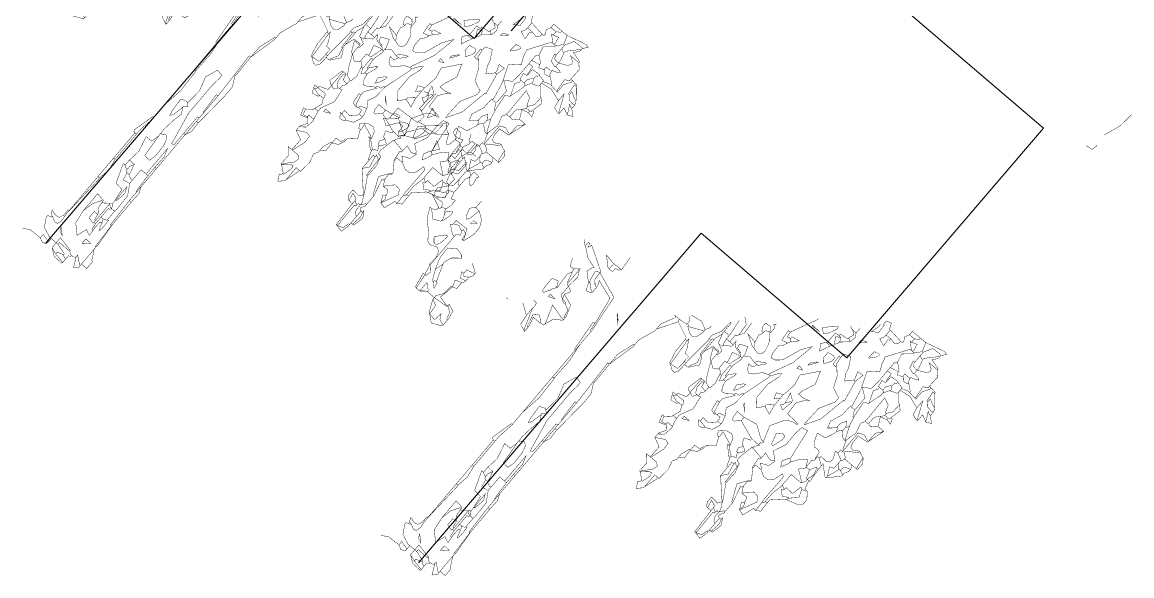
# Model space of a CAD drawing. Header units: inches. Extents: x -3368894 to 5148796, y 84 to 10864301.
# Drawn here: x 503238.34 to 503256.53, y 4346378.66 to 4346387.74 of the extents above; entities that cross this region are included whole.
import ezdxf

# ---------------------------------------------------------------- set-up
doc = ezdxf.new("R2010")
doc.units = ezdxf.units.IN
doc.header["$MEASUREMENT"] = 0
doc.layers.add('cm_campiture', color=252, linetype='Continuous', lineweight=9)
doc.layers.add('cp_alberi_linea', color=103, linetype='Continuous')

# ---------------------------------------------------------------- blocks, each defined once
blk = doc.blocks.new('A$C03A07DC0')
at = {"layer": 'cp_alberi_linea', "const_width": 0.00661}
for points in [[(10.726, 12.698), (10.826, 12.975), (10.852, 13.24)], [(10.614, 12.373), (10.726, 12.387), (10.746, 12.479), (10.726, 12.479)], [(10.402, 8.133), (10.402, 8.173), (10.402, 8.206), (10.541, 8.206), (10.581, 8.206)], [(10.508, 8.133), (10.574, 8.179), (10.581, 8.206)], [(10.581, 8.206), (10.654, 8.206), (10.687, 8.206)], [(10.654, 7.955), (10.74, 8.054), (10.7, 8.173), (10.687, 8.206)], [(10.687, 8.206), (11.017, 8.292), (11.077, 8.279), (11.017, 8.206)], [(10.759, 7.988), (10.759, 8.027), (10.759, 8.06), (10.839, 8.206), (10.978, 8.213), (11.017, 8.206)], [(11.017, 8.206), (11.017, 8.173)], [(10.111, 7.988), (10.091, 7.994), (10.052, 8.087), (9.966, 8.06), (9.966, 8.027), (9.966, 7.988)], [(10.363, 7.955), (10.396, 7.955), (10.402, 7.988), (10.363, 8.06), (10.389, 8.1), (10.402, 8.133)], [(10.402, 8.133), (10.475, 8.133), (10.508, 8.133)], [(10.581, 7.955), (10.581, 7.968), (10.475, 8.06), (10.508, 8.06)], [(10.508, 8.133), (10.508, 8.1), (10.508, 8.06)], [(10.508, 8.06), (10.601, 8.093), (10.621, 7.988), (10.614, 7.955)], [(10.832, 7.955), (10.832, 7.988), (10.991, 8.16), (11.017, 8.173)], [(11.123, 7.988), (11.123, 8.008), (10.945, 8.06), (11.011, 8.133), (11.017, 8.173)], [(9.926, 7.955), (9.933, 7.915), (9.893, 7.769), (9.992, 7.836), (9.985, 7.988), (9.966, 7.988)], [(10.111, 7.882), (10.111, 7.842), (10.071, 7.769), (10.197, 7.716), (10.184, 7.842), (10.21, 7.855), (10.217, 7.882)], [(10.111, 7.988), (10.111, 7.915), (10.111, 7.882)], [(10.111, 7.988), (10.329, 7.961), (10.363, 7.955)], [(10.111, 7.882), (10.184, 7.882), (10.217, 7.882)], [(10.217, 7.882), (10.316, 7.862), (10.356, 7.915), (10.363, 7.955)], [(10.435, 6.612), (10.435, 6.651), (10.376, 6.923), (10.257, 7.227), (10.422, 7.353), (10.363, 7.485), (10.343, 7.571), (10.329, 7.591), (10.554, 7.941), (10.581, 7.955)], [(10.541, 7.664), (10.535, 7.697), (10.508, 7.809), (10.647, 7.928), (10.654, 7.955)], [(10.581, 7.955), (10.614, 7.955)], [(10.614, 7.955), (10.654, 7.955)], [(10.759, 7.842), (10.726, 7.842), (10.759, 7.716), (10.865, 7.683), (10.872, 7.697)], [(10.759, 7.988), (10.799, 7.961), (10.832, 7.955)], [(10.759, 7.988), (10.759, 7.882), (10.759, 7.842)], [(10.759, 7.842), (10.773, 7.783), (10.832, 7.769), (10.872, 7.769)], [(10.832, 7.955), (10.872, 7.809), (10.872, 7.769)], [(10.872, 7.769), (10.998, 7.829), (11.05, 7.882), (11.037, 7.935), (10.945, 7.988), (11.017, 7.988), (11.123, 7.988)], [(11.123, 7.988), (11.203, 7.902), (11.196, 7.736), (11.196, 7.697)], [(9.714, 7.697), (9.714, 7.624), (9.714, 7.591)], [(10.508, 7.518), (10.508, 7.551), (10.508, 7.624), (10.535, 7.637), (10.541, 7.664)], [(10.541, 7.664), (10.647, 7.578), (10.654, 7.551)], [(10.872, 7.769), (10.872, 7.736), (10.872, 7.697)], [(10.872, 7.697), (10.971, 7.683), (10.998, 7.664), (10.971, 7.644), (10.872, 7.611), (10.872, 7.591)], [(11.163, 7.412), (11.143, 7.412), (11.123, 7.624), (11.196, 7.664), (11.196, 7.697)], [(11.163, 7.412), (11.163, 7.445), (11.163, 7.551), (11.236, 7.664), (11.229, 7.697)], [(11.196, 7.697), (11.229, 7.697)], [(11.229, 7.697), (11.335, 7.683), (11.342, 7.664)], [(11.342, 7.485), (11.322, 7.485), (11.302, 7.664), (11.342, 7.664)], [(11.342, 7.664), (11.474, 7.511), (11.487, 7.485)], [(9.238, 7.3), (9.364, 7.439), (9.43, 7.478), (9.436, 7.439), (9.377, 7.306), (9.311, 7.234), (9.238, 7.3)], [(9.569, 7.624), (9.608, 7.597), (9.641, 7.591)], [(9.641, 7.591), (9.708, 7.538), (9.681, 7.472), (9.675, 7.445)], [(9.641, 7.591), (9.675, 7.591), (9.714, 7.591)], [(9.714, 7.591), (9.754, 7.525), (9.734, 7.412), (9.714, 7.412)], [(9.853, 7.551), (9.933, 7.591), (9.952, 7.591), (9.933, 7.564), (9.853, 7.498), (9.853, 7.551)], [(10.144, 7.412), (10.131, 7.419), (10.138, 7.485), (10.144, 7.551), (10.224, 7.571), (10.243, 7.551), (10.224, 7.505), (10.144, 7.412)], [(10.508, 7.518), (10.621, 7.544), (10.654, 7.551)], [(10.508, 7.518), (10.508, 7.485), (10.508, 7.445)], [(10.654, 7.551), (10.673, 7.498), (10.753, 7.531), (10.759, 7.551)], [(10.872, 7.591), (10.832, 7.591), (10.759, 7.591), (10.759, 7.551)], [(10.759, 7.551), (10.819, 7.485), (10.898, 7.498), (10.905, 7.518)], [(10.872, 7.591), (10.885, 7.525), (10.905, 7.518)], [(10.905, 7.518), (11.011, 7.432), (11.017, 7.412)], [(11.414, 7.154), (11.394, 7.161), (11.269, 7.445), (11.269, 7.339), (11.269, 7.3)], [(11.342, 7.485), (11.342, 7.518), (11.342, 7.551), (11.454, 7.492), (11.487, 7.485)], [(11.342, 7.485), (11.394, 7.419), (11.487, 7.406), (11.52, 7.412)], [(11.487, 7.485), (11.514, 7.445), (11.52, 7.412)], [(8.881, 6.903), (9.086, 7.339), (9.092, 7.372)], [(9.456, 7.154), (9.456, 7.194), (9.456, 7.372), (9.496, 7.372), (9.529, 7.372)], [(9.569, 7.372), (9.562, 7.353), (9.496, 7.339), (9.549, 7.234), (9.569, 7.227)], [(9.529, 7.372), (9.529, 7.412), (9.668, 7.425), (9.675, 7.445)], [(9.529, 7.372), (9.569, 7.372)], [(9.569, 7.372), (9.595, 7.333), (9.602, 7.3)], [(9.569, 7.227), (9.595, 7.267), (9.602, 7.3)], [(9.602, 7.3), (9.708, 7.392), (9.714, 7.412)], [(9.675, 7.445), (9.701, 7.439), (9.714, 7.412)], [(10.508, 6.612), (10.515, 6.645), (10.515, 6.87), (10.363, 6.976), (10.495, 7.055), (10.501, 7.148), (10.508, 7.227), (10.508, 7.445)], [(10.508, 7.445), (10.587, 7.452), (10.601, 7.3), (10.614, 7.3)], [(10.581, 7.154), (10.561, 7.161), (10.541, 7.267), (10.607, 7.28), (10.614, 7.3)], [(10.614, 7.3), (10.614, 7.339), (10.614, 7.412), (10.759, 7.425), (10.759, 7.412)], [(10.654, 7.154), (10.654, 7.194), (10.654, 7.227), (10.707, 7.3), (10.726, 7.3)], [(10.726, 7.3), (10.726, 7.339), (10.726, 7.372), (10.753, 7.379), (10.759, 7.412)], [(10.726, 7.3), (10.753, 7.26), (10.759, 7.227)], [(10.759, 7.412), (10.865, 7.392), (10.872, 7.372)], [(10.759, 7.227), (10.865, 7.267), (10.872, 7.3)], [(10.872, 7.372), (10.978, 7.412), (11.017, 7.412)], [(10.872, 7.372), (10.872, 7.339)], [(10.872, 7.339), (11.057, 7.366), (11.236, 7.306), (11.269, 7.3)], [(10.872, 7.339), (10.872, 7.3)], [(10.872, 7.3), (10.984, 7.167), (11.017, 7.154)], [(11.017, 7.412), (11.163, 7.392), (11.163, 7.412)], [(11.269, 7.3), (11.295, 7.167), (11.408, 7.134), (11.414, 7.154)], [(11.52, 7.227), (11.514, 7.247), (11.447, 7.372), (11.487, 7.346), (11.52, 7.339)], [(11.52, 7.412), (11.52, 7.372), (11.52, 7.339)], [(11.52, 7.339), (11.619, 7.253), (11.52, 7.207), (11.52, 7.227)], [(9.092, 7.227), (9.225, 7.22), (9.092, 7.207), (9.092, 7.227)], [(9.529, 7.154), (9.496, 7.081), (9.45, 6.976), (9.384, 7.081), (9.436, 7.154), (9.456, 7.154)], [(9.456, 7.154), (9.496, 7.154), (9.529, 7.154)], [(9.529, 7.154), (9.562, 7.194), (9.569, 7.227)], [(9.78, 7.121), (9.747, 7.121), (9.754, 6.956), (9.813, 6.949), (9.82, 6.976)], [(10.184, 6.976), (10.078, 6.863), (10.012, 6.982), (9.992, 7.068), (9.899, 7.24), (9.78, 7.194), (9.78, 7.154), (9.78, 7.121)], [(9.78, 7.121), (9.8, 6.982), (9.82, 6.976)], [(10.184, 6.976), (10.184, 7.009), (10.144, 7.121), (10.25, 7.134), (10.224, 7.009), (10.217, 6.976)], [(10.614, 6.83), (10.614, 6.863), (10.541, 7.048), (10.587, 7.121), (10.581, 7.154)], [(10.581, 7.154), (10.614, 7.154), (10.654, 7.154)], [(10.614, 6.83), (10.687, 7.081), (10.687, 7.121)], [(10.654, 7.154), (10.68, 7.148), (10.687, 7.121)], [(10.687, 7.121), (10.746, 7.227), (10.759, 7.227)], [(10.945, 6.903), (11.011, 6.989), (11.017, 7.121), (11.017, 7.154)], [(11.017, 7.154), (11.09, 7.081), (11.057, 6.936), (11.05, 6.903)], [(11.414, 7.154), (11.414, 7.194), (11.414, 7.267), (11.487, 7.234), (11.52, 7.227)], [(8.954, 6.724), (8.947, 6.685), (8.881, 6.612), (8.881, 6.46), (8.914, 6.38), (8.987, 6.393), (9.086, 6.479), (9.092, 6.506), (9.198, 6.79), (9.311, 6.956), (9.311, 6.936), (9.238, 6.552), (9.066, 6.175), (9.059, 6.142)], [(9.628, 6.87), (9.569, 6.936), (9.569, 7.048), (9.675, 7.068), (9.714, 7.042), (9.708, 6.976), (9.641, 6.863), (9.628, 6.87)], [(9.82, 6.976), (9.933, 6.85), (10.012, 6.665), (10.071, 6.638), (10.184, 6.592), (10.184, 6.506), (10.045, 6.248), (10.032, 5.924), (10.038, 5.891), (10.171, 6.116), (10.184, 6.142), (10.27, 6.612), (10.29, 6.612), (10.224, 6.942), (10.217, 6.976)], [(10.184, 6.976), (10.217, 6.976)], [(10.759, 6.579), (10.766, 6.612), (10.759, 7.081), (10.878, 7.028), (10.925, 6.903), (10.945, 6.903)], [(8.477, 6.685), (8.477, 6.724), (8.477, 6.757), (8.576, 6.764), (8.616, 6.718), (8.623, 6.685)], [(8.623, 6.685), (8.643, 6.691), (8.643, 6.784), (8.59, 6.83), (8.616, 6.837), (8.623, 6.863)], [(8.954, 6.724), (8.954, 6.737), (8.861, 6.711), (8.841, 6.903), (8.881, 6.903)], [(8.881, 6.903), (8.894, 6.81), (8.927, 6.823), (8.954, 6.83)], [(8.987, 6.797), (9.013, 6.804), (9.086, 6.89), (8.954, 6.863), (8.954, 6.83)], [(8.954, 6.83), (8.96, 6.804), (8.987, 6.797)], [(8.954, 6.724), (8.98, 6.764), (8.987, 6.797)], [(9.456, 6.724), (9.529, 6.81), (9.549, 6.823), (9.529, 6.784), (9.456, 6.678), (9.456, 6.724)], [(9.456, 6.036), (9.463, 6.069), (9.496, 6.281), (9.456, 6.466), (9.675, 6.737), (9.675, 6.724), (9.747, 6.519), (9.655, 6.288), (9.641, 6.215), (9.747, 6.215), (9.847, 6.248), (9.787, 6.202), (9.701, 6.076), (9.714, 5.851), (9.873, 5.844), (9.946, 5.831), (9.946, 5.818), (9.86, 5.805), (9.787, 5.772), (9.747, 5.745), (9.615, 5.514), (9.701, 5.262), (9.714, 5.236)], [(10.581, 6.506), (10.574, 6.539), (10.541, 6.797), (10.581, 6.823), (10.614, 6.83)], [(10.832, 6.579), (10.832, 6.612), (10.832, 6.724), (10.938, 6.843), (10.945, 6.863)], [(10.978, 6.651), (10.971, 6.671), (10.905, 6.797), (10.998, 6.823), (11.017, 6.83)], [(10.945, 6.903), (10.945, 6.863)], [(10.945, 6.863), (10.978, 6.863), (11.017, 6.863)], [(11.017, 6.83), (11.11, 6.81), (11.077, 6.896), (11.05, 6.903)], [(11.017, 6.863), (11.044, 6.876), (11.05, 6.903)], [(11.017, 6.863), (11.017, 6.83)], [(8.153, 6.612), (8.252, 6.532), (8.266, 6.36), (8.266, 6.321)], [(8.266, 6.321), (8.319, 6.4), (8.305, 6.579), (8.299, 6.612)], [(8.477, 6.685), (8.517, 6.612), (8.55, 6.612)], [(8.55, 6.612), (8.543, 6.579), (8.517, 6.539), (8.543, 6.42), (8.55, 6.393)], [(8.55, 6.612), (8.55, 6.651), (8.59, 6.678), (8.623, 6.685)], [(8.59, 6.321), (8.689, 6.294), (8.748, 6.321), (8.768, 6.4), (8.735, 6.532), (8.722, 6.559), (8.623, 6.685)], [(9.35, 6.579), (9.436, 6.559), (9.35, 6.519), (9.35, 6.579)], [(10.475, 6.215), (10.462, 6.182), (10.363, 6.096), (10.329, 6.215), (10.409, 6.42), (10.415, 6.612), (10.435, 6.612)], [(10.435, 6.612), (10.475, 6.612), (10.508, 6.612)], [(10.508, 6.612), (10.561, 6.506), (10.581, 6.506)], [(10.726, 6.142), (10.733, 6.175), (10.773, 6.341), (10.726, 6.506), (10.753, 6.546), (10.759, 6.579)], [(10.759, 6.579), (10.799, 6.579), (10.832, 6.579)], [(10.832, 6.579), (10.892, 6.572), (10.958, 6.638), (10.978, 6.651)], [(10.978, 6.651), (11.05, 6.651), (11.09, 6.651)], [(11.017, 6.36), (11.017, 6.393), (11.017, 6.539), (11.084, 6.612), (11.09, 6.651)], [(11.017, 6.36), (11.103, 6.651), (11.09, 6.651)], [(7.935, 5.963), (7.935, 5.997), (7.935, 6.036), (8.014, 6.188), (8.027, 6.393), (8.047, 6.393)], [(8.047, 6.393), (8.047, 6.248), (8.047, 6.215)], [(8.12, 6.506), (8.153, 6.248), (8.153, 6.215)], [(8.55, 6.393), (8.524, 6.407), (8.371, 6.433), (8.55, 6.327), (8.59, 6.321)], [(8.55, 6.393), (8.583, 6.354), (8.59, 6.321)], [(10.475, 6.215), (10.475, 6.248), (10.475, 6.288), (10.528, 6.38), (10.574, 6.321), (10.581, 6.288)], [(10.581, 6.506), (10.607, 6.38), (10.614, 6.36)], [(10.799, 5.997), (10.799, 6.036), (10.799, 6.36), (10.892, 6.4), (10.984, 6.367), (11.017, 6.36)], [(8.047, 6.215), (8.12, 6.215), (8.153, 6.215)], [(8.047, 6.215), (8.047, 6.175)], [(8.153, 6.215), (8.153, 6.175), (8.153, 6.142)], [(8.226, 6.142), (8.226, 6.175), (8.226, 6.288), (8.252, 6.294), (8.266, 6.321)], [(8.477, 6.102), (8.444, 6.109), (8.352, 6.135), (8.299, 6.215), (8.299, 6.175), (8.299, 6.142)], [(8.55, 6.102), (8.55, 6.142), (8.504, 6.274), (8.371, 6.215), (8.391, 6.142), (8.477, 6.122), (8.477, 6.102)], [(8.768, 6.142), (8.768, 6.175), (8.874, 6.248), (8.92, 6.261), (8.907, 6.235), (8.834, 6.149), (8.808, 6.142)], [(9.092, 6.142), (9.185, 6.274), (9.218, 6.294), (9.212, 6.215), (9.152, 6.016), (9.152, 5.725), (9.258, 5.593), (9.35, 5.705)], [(10.475, 6.215), (10.501, 6.175), (10.508, 6.142)], [(10.508, 6.142), (10.561, 6.215), (10.581, 6.215)], [(10.581, 6.288), (10.607, 6.327), (10.614, 6.36)], [(10.581, 6.288), (10.581, 6.248), (10.581, 6.215)], [(10.581, 6.215), (10.66, 6.135), (10.72, 6.122), (10.726, 6.142)], [(10.614, 6.36), (10.707, 6.142), (10.726, 6.142)], [(11.017, 6.142), (10.984, 6.135), (10.912, 6.089), (10.859, 6.102), (10.832, 6.182), (10.832, 6.321), (11.011, 6.341), (11.017, 6.36)], [(1.743, 6.036), (1.816, 6.069), (1.856, 6.036), (1.882, 5.944), (1.869, 5.778), (1.889, 5.778)], [(1.922, 6.142), (1.922, 5.818), (1.922, 5.778)], [(6.089, 6.142), (6.109, 5.891), (6.089, 5.891)], [(7.465, 6.069), (7.657, 6.102), (7.769, 6.043), (7.789, 6.036)], [(7.465, 6.036), (7.505, 5.957), (7.505, 5.924)], [(7.789, 6.036), (7.829, 6.109), (7.829, 6.142)], [(7.789, 6.036), (7.789, 5.997)], [(8.047, 6.175), (8.047, 6.142), (8.008, 6.036), (8.008, 5.997)], [(8.047, 6.175), (8.1, 5.997), (8.12, 5.997)], [(8.12, 5.997), (8.18, 6.01), (8.193, 6.036)], [(8.153, 6.142), (8.193, 6.142), (8.226, 6.142)], [(8.153, 6.142), (8.173, 6.036), (8.193, 6.036)], [(8.193, 6.036), (8.299, 6.109), (8.299, 6.142)], [(8.226, 6.142), (8.266, 6.142), (8.299, 6.142)], [(8.404, 5.851), (8.411, 5.891), (8.371, 6.036), (8.477, 6.069), (8.517, 6.069)], [(8.404, 5.851), (8.457, 5.864), (8.51, 6.036), (8.517, 6.069)], [(8.477, 6.102), (8.504, 6.096), (8.517, 6.069)], [(8.517, 5.851), (8.517, 5.891), (8.557, 6.036), (8.55, 6.069)], [(8.517, 6.069), (8.55, 6.069)], [(8.55, 6.102), (8.643, 6.169), (8.735, 6.149), (8.768, 6.142)], [(8.55, 6.102), (8.55, 6.069)], [(9.059, 6.142), (8.96, 6.102), (8.874, 5.997), (8.801, 5.95), (8.742, 5.983), (8.696, 6.069), (8.775, 6.069), (8.801, 6.109), (8.808, 6.142)], [(8.768, 6.142), (8.808, 6.142)], [(8.954, 5.633), (9.092, 6.109), (9.092, 6.142)], [(9.059, 6.142), (9.092, 6.142)], [(9.456, 5.963), (9.436, 5.957), (9.384, 5.897), (9.35, 5.997), (9.423, 6.03), (9.456, 6.036)], [(9.456, 6.036), (9.456, 5.997), (9.456, 5.963)], [(9.569, 5.963), (9.562, 5.997), (9.529, 6.142), (9.635, 6.069), (9.641, 6.036)], [(9.569, 5.963), (9.562, 5.93), (9.529, 5.891), (9.608, 5.844), (9.635, 5.997), (9.641, 6.036)], [(9.569, 5.963), (9.622, 6.036), (9.641, 6.036)], [(10.541, 5.56), (10.528, 5.6), (10.521, 5.699), (10.475, 5.725), (10.396, 5.719), (10.349, 5.772), (10.29, 5.924), (10.442, 5.95), (10.508, 6.109), (10.508, 6.142)], [(10.726, 6.142), (10.779, 5.997), (10.799, 5.997)], [(10.832, 5.963), (10.832, 5.997), (11.004, 6.109), (11.017, 6.142)], [(11.017, 6.142), (11.09, 6.109), (11.123, 6.102)], [(11.123, 6.102), (11.183, 6.023), (11.176, 5.891), (11.163, 5.891)], [(11.123, 6.102), (11.15, 5.917), (11.163, 5.891)], [(2.054, 5.785), (2.034, 5.924), (2.147, 5.871), (2.067, 5.745), (2.054, 5.785)], [(2.14, 5.633), (2.312, 5.785), (2.325, 5.818)], [(2.14, 5.6), (2.325, 5.633), (2.339, 5.811), (2.325, 5.818)], [(2.358, 5.891), (2.352, 5.864), (2.325, 5.851), (2.325, 5.818)], [(2.358, 5.891), (2.431, 5.811), (2.471, 5.778), (2.504, 5.778)], [(2.504, 5.778), (2.557, 5.659), (2.597, 5.62), (2.63, 5.659), (2.649, 5.778), (2.649, 5.818)], [(2.683, 5.818), (2.683, 5.851), (2.636, 5.911), (2.537, 5.924), (2.544, 5.838), (2.61, 5.811), (2.649, 5.818)], [(2.649, 5.818), (2.683, 5.818)], [(2.683, 5.818), (2.749, 5.851), (2.755, 5.778), (2.755, 5.745)], [(2.795, 5.997), (2.835, 5.897), (2.868, 5.891)], [(2.828, 5.745), (2.828, 5.778), (2.868, 5.851), (2.868, 5.891)], [(2.941, 5.745), (2.941, 5.778), (2.941, 5.93), (2.868, 5.924), (2.868, 5.891)], [(3.013, 5.924), (2.974, 5.924), (2.974, 5.818), (2.974, 5.778)], [(5.329, 5.891), (5.381, 5.818), (5.401, 5.818)], [(5.401, 5.818), (5.401, 5.851), (5.401, 5.891), (5.434, 5.891)], [(5.401, 5.818), (5.56, 5.692), (5.745, 5.633), (5.719, 5.613), (5.692, 5.514), (5.838, 5.381)], [(5.434, 5.891), (5.448, 5.825), (5.467, 5.851), (5.474, 5.891)], [(5.474, 5.891), (5.864, 5.659), (5.871, 5.633)], [(5.944, 5.778), (5.911, 5.785), (5.765, 5.924), (5.917, 5.897), (5.944, 5.891)], [(5.944, 5.891), (6.056, 5.897), (6.089, 5.891)], [(5.944, 5.891), (5.944, 5.818), (5.944, 5.778)], [(6.016, 5.778), (6.016, 5.818), (6.016, 5.851), (6.083, 5.864), (6.089, 5.891)], [(6.704, 5.963), (6.704, 5.924)], [(7.174, 5.527), (7.174, 5.56), (7.174, 5.633), (7.28, 5.851), (7.287, 5.891)], [(7.174, 5.527), (7.353, 5.818), (7.359, 5.851)], [(7.247, 5.891), (7.287, 5.891)], [(7.287, 5.891), (7.32, 5.891), (7.359, 5.891)], [(7.359, 5.891), (7.498, 5.904), (7.505, 5.924)], [(7.359, 5.891), (7.359, 5.851)], [(7.359, 5.851), (7.637, 5.732), (7.644, 5.705)], [(7.505, 5.924), (7.531, 5.917), (7.538, 5.891)], [(7.538, 5.891), (7.756, 5.99), (7.789, 5.997)], [(7.538, 5.891), (7.631, 5.825), (7.703, 5.811), (7.756, 5.858), (7.789, 5.963), (7.789, 5.997)], [(7.902, 5.414), (7.902, 5.454), (7.941, 5.924), (7.935, 5.963)], [(7.935, 5.963), (7.975, 5.963)], [(7.975, 5.963), (7.975, 5.997), (8.008, 5.997)], [(7.975, 5.963), (7.988, 5.672), (8.008, 5.672)], [(8.008, 5.997), (8.008, 5.745)], [(8.008, 5.745), (8.061, 5.904), (8.186, 5.911), (8.193, 5.891)], [(8.193, 5.705), (8.166, 5.712), (8.08, 5.891), (8.153, 5.891), (8.193, 5.891)], [(8.12, 5.997), (8.226, 5.944), (8.213, 5.858), (8.193, 5.851)], [(8.193, 5.891), (8.193, 5.851)], [(8.193, 5.851), (8.193, 5.745), (8.193, 5.705)], [(8.404, 5.851), (8.371, 5.851), (8.371, 5.745), (8.371, 5.705)], [(8.477, 5.633), (8.477, 5.672), (8.477, 5.851), (8.517, 5.851)], [(8.517, 5.851), (8.53, 5.672), (8.55, 5.672)], [(9.35, 5.705), (9.489, 5.653), (9.463, 5.785), (9.456, 5.818)], [(9.35, 5.705), (9.35, 5.745), (9.436, 5.811), (9.456, 5.818)], [(9.456, 5.963), (9.456, 5.851), (9.456, 5.818)], [(10.038, 5.13), (10.032, 5.15), (9.926, 5.236), (10.019, 5.448), (10.019, 5.705), (10.038, 5.831), (10.144, 5.851), (10.217, 5.342), (10.217, 5.309)], [(10.759, 5.891), (10.707, 5.891), (10.759, 5.778), (10.759, 5.699), (10.7, 5.666), (10.581, 5.672), (10.581, 5.633)], [(10.759, 5.891), (10.759, 5.924), (10.759, 5.963), (10.799, 5.963)], [(10.759, 5.891), (10.859, 5.844), (10.872, 5.818)], [(10.799, 5.997), (10.799, 5.963)], [(10.799, 5.963), (10.832, 5.963)], [(10.832, 5.963), (10.898, 5.917), (10.905, 5.891)], [(10.872, 5.818), (10.898, 5.858), (10.905, 5.891)], [(10.872, 5.818), (10.872, 5.778)], [(10.905, 5.891), (11.017, 5.891), (11.05, 5.891)], [(11.09, 5.818), (11.05, 5.811), (10.978, 5.778), (10.978, 5.745), (10.978, 5.705)], [(11.05, 5.891), (11.123, 5.891), (11.163, 5.891)], [(11.05, 5.891), (11.084, 5.851), (11.09, 5.818)], [(11.05, 5.672), (11.05, 5.705), (11.09, 5.778), (11.09, 5.818)], [(1.889, 5.778), (1.922, 5.778)], [(1.889, 5.778), (2.014, 5.732), (2.008, 5.633), (1.995, 5.6)], [(2.253, 5.56), (2.497, 5.752), (2.504, 5.778)], [(2.755, 5.745), (2.755, 5.56), (2.755, 5.527)], [(2.755, 5.745), (2.795, 5.745), (2.828, 5.745)], [(2.755, 5.527), (2.848, 5.527), (2.835, 5.705), (2.828, 5.745)], [(2.901, 5.381), (2.901, 5.414), (2.901, 5.633), (2.941, 5.705), (2.941, 5.745)], [(2.941, 5.745), (2.967, 5.752), (2.974, 5.778)], [(2.974, 5.778), (3.046, 5.778), (3.086, 5.778)], [(5.944, 5.778), (5.983, 5.778), (6.016, 5.778)], [(7.644, 5.705), (7.65, 5.454), (7.697, 5.242), (7.717, 5.236)], [(7.644, 5.705), (7.683, 5.705)], [(7.862, 5.414), (7.869, 5.52), (7.803, 5.527), (7.789, 5.527), (7.763, 5.606), (7.683, 5.745), (7.683, 5.705)], [(7.683, 5.705), (7.717, 5.269), (7.717, 5.236)], [(7.975, 5.381), (8.094, 5.534), (8.034, 5.659), (8.008, 5.672)], [(7.975, 5.381), (7.975, 5.414), (8.041, 5.534), (8.014, 5.639), (8.008, 5.672)], [(8.008, 5.745), (8.008, 5.705), (8.008, 5.672)], [(8.193, 5.705), (8.285, 5.507), (8.358, 5.381), (8.444, 5.348)], [(8.193, 5.705), (8.292, 5.633), (8.365, 5.672), (8.371, 5.705)], [(8.371, 5.705), (8.438, 5.659), (8.444, 5.633)], [(8.59, 5.6), (8.596, 5.633), (8.643, 5.758), (8.649, 5.811), (8.623, 5.791), (8.55, 5.705), (8.55, 5.672)], [(8.55, 5.672), (8.55, 5.633), (8.55, 5.6)], [(8.828, 5.626), (8.788, 5.573), (8.768, 5.672), (8.841, 5.758), (8.874, 5.778), (8.874, 5.739), (8.828, 5.626)], [(10.872, 5.487), (10.865, 5.507), (10.799, 5.633), (10.872, 5.659), (10.872, 5.745), (10.872, 5.778)], [(10.872, 5.778), (10.925, 5.705), (10.945, 5.705)], [(10.872, 5.487), (10.938, 5.672), (10.945, 5.705)], [(10.872, 5.454), (11.044, 5.639), (11.05, 5.672)], [(10.945, 5.705), (10.978, 5.705)], [(10.978, 5.705), (11.017, 5.679), (11.05, 5.672)], [(1.995, 5.6), (1.995, 5.58), (1.598, 5.56), (1.598, 5.487), (1.598, 5.454)], [(1.598, 5.454), (1.69, 5.481), (1.723, 5.467), (1.704, 5.428), (1.624, 5.355), (1.598, 5.348)], [(1.598, 5.454), (1.598, 5.381), (1.598, 5.348)], [(1.849, 5.276), (1.876, 5.282), (1.928, 5.401), (1.928, 5.454), (1.882, 5.467), (1.776, 5.414), (1.776, 5.381)], [(1.962, 5.276), (2.147, 5.368), (2.246, 5.527), (2.253, 5.56)], [(1.962, 5.276), (1.962, 5.309), (1.962, 5.348), (2.107, 5.553), (2.14, 5.56)], [(1.995, 5.6), (2.12, 5.626), (2.14, 5.633)], [(2.14, 5.633), (2.14, 5.6)], [(2.14, 5.6), (2.14, 5.56)], [(2.14, 5.56), (2.213, 5.56), (2.253, 5.56)], [(2.431, 5.56), (2.557, 5.481), (2.471, 5.381), (2.471, 5.414), (2.431, 5.56)], [(2.755, 5.527), (2.782, 5.428), (2.868, 5.381), (2.901, 5.381)], [(2.901, 5.348), (3.02, 5.421), (3.027, 5.6), (3.046, 5.6)], [(2.941, 5.309), (3.053, 5.381), (3.053, 5.567), (3.046, 5.6)], [(3.119, 5.309), (3.119, 5.348), (3.119, 5.487), (3.172, 5.52), (3.205, 5.494), (3.225, 5.487)], [(3.192, 5.236), (3.192, 5.276), (3.192, 5.381), (3.218, 5.421), (3.225, 5.454)], [(3.225, 5.487), (3.225, 5.527), (3.225, 5.56), (3.265, 5.56), (3.298, 5.56)], [(3.225, 5.454), (3.291, 5.368), (3.331, 5.348), (3.344, 5.408), (3.318, 5.527), (3.337, 5.527)], [(3.225, 5.487), (3.225, 5.454)], [(3.298, 5.56), (3.331, 5.553), (3.337, 5.527)], [(5.368, 5.527), (5.428, 5.401), (5.507, 5.401)], [(5.56, 5.448), (5.58, 5.474), (5.58, 5.454)], [(5.56, 5.448), (5.58, 5.454)], [(5.58, 5.454), (5.639, 5.342), (5.62, 5.163), (5.62, 5.13)], [(5.58, 5.454), (5.58, 5.203), (5.58, 5.163)], [(5.838, 5.414), (5.825, 5.441), (5.798, 5.6), (5.838, 5.626), (5.871, 5.633)], [(5.871, 5.633), (5.878, 5.494), (5.944, 5.421), (5.983, 5.414)], [(5.871, 5.633), (6.301, 5.474), (6.308, 5.454), (6.38, 4.839), (6.38, 4.799)], [(5.983, 5.414), (5.977, 5.454), (5.944, 5.527), (6.241, 5.428), (6.268, 5.414), (6.341, 4.984), (6.341, 4.945)], [(7.068, 5.09), (7.068, 5.13), (7.068, 5.203), (7.174, 5.494), (7.174, 5.527)], [(8.444, 5.633), (8.484, 5.474), (8.464, 5.348), (8.444, 5.348)], [(8.444, 5.633), (8.477, 5.633)], [(8.477, 5.633), (8.51, 5.547), (8.543, 5.567), (8.55, 5.6)], [(8.55, 5.6), (8.59, 5.6)], [(8.59, 5.6), (8.616, 5.487), (8.656, 5.434), (8.722, 5.448), (8.815, 5.52), (8.841, 5.527)], [(8.735, 5.276), (8.735, 5.309), (8.735, 5.348), (8.861, 5.527), (8.841, 5.527)], [(8.841, 5.527), (8.841, 5.56), (8.914, 5.573), (8.934, 5.633), (8.954, 5.633)], [(8.954, 5.163), (8.947, 5.183), (8.881, 5.276), (8.94, 5.414), (8.954, 5.6), (8.954, 5.633)], [(9.059, 5.527), (9.145, 5.434), (9.066, 5.5), (9.059, 5.527)], [(9.78, 5.487), (9.873, 5.553), (9.919, 5.54), (9.919, 5.461), (9.866, 5.295), (9.833, 5.302), (9.78, 5.487)], [(10.257, 5.276), (10.363, 5.428), (10.449, 5.487), (10.488, 5.421), (10.508, 5.381)], [(10.508, 5.381), (10.508, 5.414), (10.508, 5.527), (10.535, 5.534), (10.541, 5.56)], [(10.581, 5.633), (10.541, 5.633), (10.541, 5.6), (10.541, 5.56)], [(10.581, 5.633), (10.66, 5.573), (10.687, 5.56)], [(10.581, 5.381), (10.634, 5.487), (10.654, 5.487)], [(10.654, 5.487), (10.687, 5.362), (10.66, 5.269), (10.654, 5.236)], [(10.654, 5.487), (10.687, 5.487)], [(10.687, 5.56), (10.687, 5.6), (10.845, 5.461), (10.872, 5.454)], [(10.687, 5.56), (10.687, 5.527), (10.687, 5.487)], [(10.687, 5.487), (10.707, 5.242), (10.687, 5.236)], [(10.872, 5.487), (10.872, 5.454)], [(1.776, 5.381), (1.756, 5.375), (1.637, 5.209), (1.525, 5.276), (1.591, 5.315), (1.598, 5.348)], [(1.776, 5.381), (1.849, 5.381), (1.856, 5.309), (1.849, 5.276)], [(1.849, 5.276), (1.895, 5.203), (1.942, 5.269), (1.962, 5.276)], [(2.901, 5.381), (2.901, 5.348)], [(2.901, 5.348), (2.914, 5.315), (2.941, 5.309)], [(2.941, 5.309), (3.06, 5.262), (3.053, 5.163), (3.046, 5.13)], [(3.046, 5.13), (3.113, 5.176), (3.119, 5.276), (3.119, 5.309)], [(3.119, 5.309), (3.172, 5.236), (3.192, 5.236)], [(3.628, 5.276), (3.628, 5.163), (3.628, 5.13)], [(5.474, 4.984), (5.494, 4.984), (5.474, 5.276), (5.514, 5.348), (5.507, 5.381)], [(5.507, 5.401), (5.507, 5.414), (5.547, 5.448), (5.56, 5.448)], [(5.507, 5.401), (5.507, 5.381)], [(5.507, 5.381), (5.567, 5.163), (5.58, 5.163)], [(5.838, 5.414), (5.95, 5.315), (5.983, 5.309)], [(5.838, 5.414), (5.838, 5.381)], [(5.838, 5.381), (5.884, 5.262), (5.97, 5.282), (5.983, 5.309)], [(5.983, 5.414), (5.983, 5.348), (5.983, 5.309)], [(6.532, 5.282), (6.526, 5.309), (6.605, 5.223), (6.625, 5.183), (6.605, 5.209), (6.532, 5.282)], [(7.717, 5.236), (7.855, 5.256), (7.869, 5.381), (7.862, 5.414)], [(7.717, 5.236), (7.803, 5.176), (7.855, 5.17), (7.895, 5.229), (7.902, 5.348), (7.902, 5.381)], [(7.862, 5.414), (7.902, 5.414)], [(7.902, 5.414), (7.902, 5.381)], [(7.902, 5.381), (7.935, 5.381), (7.975, 5.381)], [(8.266, 5.09), (8.233, 5.097), (8.193, 5.13), (8.246, 5.381), (8.266, 5.381)], [(8.266, 5.381), (8.266, 5.13), (8.266, 5.09)], [(8.266, 5.381), (8.299, 5.381), (8.332, 5.381), (8.332, 5.375)], [(8.371, 5.13), (8.345, 5.137), (8.299, 5.216), (8.299, 5.348), (8.325, 5.355), (8.332, 5.375)], [(8.332, 5.375), (8.352, 5.282), (8.411, 5.269), (8.444, 5.276)], [(8.404, 5.13), (8.404, 5.163), (8.404, 5.203), (8.438, 5.242), (8.444, 5.276)], [(8.444, 5.348), (8.444, 5.309), (8.444, 5.276)], [(8.735, 5.276), (8.696, 5.276), (8.722, 5.097), (8.801, 5.07), (8.808, 5.09)], [(8.735, 5.276), (8.775, 5.104), (8.808, 5.09)], [(9.205, 5.348), (9.165, 5.348), (9.059, 5.348), (9.066, 5.242), (9.086, 5.19), (9.126, 5.196), (9.178, 5.262), (9.205, 5.276)], [(9.205, 5.348), (9.436, 5.395), (9.635, 5.262), (9.714, 5.236)], [(9.205, 5.348), (9.205, 5.309), (9.205, 5.276)], [(9.205, 5.276), (9.496, 5.17), (9.529, 5.163)], [(10.257, 5.276), (10.25, 5.236), (10.191, 5.11), (10.144, 5.203), (10.197, 5.309), (10.217, 5.309)], [(10.217, 5.309), (10.243, 5.302), (10.257, 5.276)], [(10.614, 5.13), (10.614, 5.143), (10.435, 5.276), (10.508, 5.348), (10.508, 5.381)], [(10.508, 5.381), (10.541, 5.381), (10.581, 5.381)], [(10.581, 5.381), (10.634, 5.242), (10.654, 5.236)], [(2.941, 4.912), (2.941, 4.945), (2.941, 4.984), (3.04, 5.097), (3.046, 5.13)], [(3.192, 5.09), (3.172, 5.09), (3.086, 5.057), (3.086, 5.018)], [(3.192, 5.236), (3.192, 5.13), (3.192, 5.09)], [(3.192, 5.09), (3.225, 4.984), (3.291, 5.011), (3.298, 4.912), (3.265, 4.799)], [(3.628, 5.13), (3.609, 5.13), (3.556, 5.057), (3.595, 4.925), (3.628, 4.885), (3.668, 4.945), (3.695, 5.09), (3.701, 5.13)], [(3.628, 5.13), (3.662, 5.13), (3.701, 5.13)], [(3.701, 5.13), (3.827, 5.044), (3.886, 4.925), (3.886, 4.779), (3.827, 4.594), (3.807, 4.588)], [(5.434, 4.872), (5.415, 4.865), (5.375, 4.793), (5.342, 4.793), (5.329, 4.885), (5.329, 5.057), (5.434, 5.09), (5.474, 5.018), (5.474, 4.984)], [(5.58, 5.163), (5.593, 5.137), (5.62, 5.13)], [(5.62, 5.13), (5.706, 5.09), (5.666, 5.011), (5.653, 4.984)], [(5.62, 5.13), (5.62, 4.945), (5.725, 4.872), (5.765, 4.872)], [(6.956, 4.588), (7.068, 5.057), (7.068, 5.09)], [(6.956, 4.588), (6.956, 4.621), (6.956, 4.799), (7.048, 5.09), (7.068, 5.09)], [(8.12, 4.912), (8.12, 4.945), (8.266, 4.998), (8.272, 5.064), (8.266, 5.09)], [(8.266, 5.09), (8.332, 5.064), (8.365, 5.097), (8.371, 5.13)], [(8.371, 4.621), (8.371, 4.654), (8.371, 4.693), (8.477, 4.912), (8.444, 5.143), (8.404, 5.13)], [(8.371, 5.13), (8.404, 5.13)], [(8.808, 5.09), (8.841, 5.09)], [(8.841, 5.09), (8.841, 5.13), (8.934, 5.163), (8.954, 5.163)], [(8.841, 5.09), (8.901, 5.097), (8.914, 5.057), (8.914, 5.018)], [(8.954, 5.163), (8.987, 5.057), (8.987, 5.018)], [(9.496, 4.984), (9.463, 4.991), (9.423, 5.09), (9.529, 5.13), (9.529, 5.163)], [(9.529, 5.163), (9.648, 5.156), (9.675, 5.163)], [(9.675, 5.163), (9.694, 5.163), (9.641, 5.09), (9.641, 5.057)], [(9.675, 5.163), (9.675, 5.203), (9.701, 5.209), (9.714, 5.236)], [(9.853, 5.018), (9.853, 5.057), (9.853, 5.13), (9.972, 5.09), (10.025, 5.104), (10.038, 5.13)], [(9.966, 4.872), (9.966, 4.892), (9.893, 4.945), (10.025, 5.004), (10.058, 5.123), (10.038, 5.13)], [(10.402, 4.912), (10.402, 4.945), (10.402, 5.13), (10.581, 5.13), (10.614, 5.13)], [(10.614, 5.13), (10.66, 5.203), (10.654, 5.236)], [(10.614, 4.766), (10.786, 4.819), (10.865, 4.885), (10.865, 4.978), (10.786, 5.084), (10.759, 5.09)], [(10.654, 5.236), (10.687, 5.236)], [(10.687, 5.236), (10.726, 5.097), (10.759, 5.09)], [(10.687, 5.057), (10.753, 5.07), (10.759, 5.09)], [(2.941, 4.912), (3.073, 4.991), (3.086, 5.018)], [(2.941, 4.912), (2.967, 4.872), (2.974, 4.839)], [(3.046, 4.839), (3.046, 4.872), (3.139, 4.938), (3.113, 5.011), (3.086, 5.018)], [(3.734, 4.945), (3.807, 4.951), (3.741, 4.879), (3.728, 4.885), (3.734, 4.945)], [(5.474, 4.984), (5.467, 4.951), (5.434, 4.912), (5.434, 4.872)], [(5.653, 4.984), (5.845, 4.918), (5.911, 4.726), (5.911, 4.693)], [(5.653, 4.984), (5.679, 4.912), (5.765, 4.892), (5.765, 4.872)], [(6.38, 4.402), (6.36, 4.402), (6.308, 4.945), (6.341, 4.945)], [(6.341, 4.945), (6.36, 4.806), (6.38, 4.799)], [(8.226, 4.839), (8.219, 4.812), (8.107, 4.786), (8.047, 4.912), (8.08, 4.912), (8.12, 4.912)], [(8.226, 4.839), (8.193, 4.832), (8.08, 4.872), (8.107, 4.885), (8.12, 4.912)], [(8.12, 4.912), (8.272, 4.918), (8.305, 4.872), (8.299, 4.839)], [(8.914, 5.018), (8.907, 4.984), (8.815, 4.898), (8.696, 4.912), (8.696, 4.872), (8.696, 4.839)], [(8.808, 4.799), (8.934, 4.859), (8.987, 4.984), (8.987, 5.018)], [(8.914, 5.018), (8.954, 5.018), (8.987, 5.018)], [(9.311, 4.839), (9.331, 4.839), (9.291, 4.965), (9.225, 5.011), (9.139, 4.998), (9.026, 4.912), (9.059, 4.839), (9.092, 4.839)], [(9.311, 4.839), (9.304, 4.865), (9.092, 4.945), (9.106, 4.859), (9.092, 4.839)], [(9.496, 4.839), (9.47, 4.846), (9.456, 4.912), (9.489, 4.951), (9.496, 4.984)], [(9.496, 4.984), (9.575, 4.932), (9.522, 4.846), (9.496, 4.839)], [(9.641, 4.693), (9.641, 4.713), (9.575, 4.733), (9.569, 4.799), (9.622, 5.057), (9.641, 5.057)], [(9.641, 5.057), (9.82, 5.024), (9.853, 5.018)], [(9.853, 4.799), (9.84, 4.806), (9.82, 4.984), (9.847, 4.991), (9.853, 5.018)], [(9.966, 4.872), (10.085, 4.812), (10.171, 4.819), (10.243, 4.898), (10.283, 5.044), (10.329, 5.018), (10.323, 4.515), (10.329, 4.475)], [(10.363, 4.515), (10.363, 4.548), (10.363, 4.693), (10.402, 4.872), (10.402, 4.912)], [(10.402, 4.912), (10.442, 4.879), (10.475, 4.872)], [(10.475, 4.872), (10.475, 4.912), (10.621, 4.905), (10.654, 5.077), (10.687, 5.057)], [(10.614, 4.799), (10.74, 4.925), (10.7, 5.031), (10.687, 5.057)], [(3.159, 4.726), (3.159, 4.746), (2.941, 4.839), (2.974, 4.839)], [(2.974, 4.839), (3.013, 4.839), (3.046, 4.839)], [(3.046, 4.839), (3.146, 4.846), (3.185, 4.799), (3.192, 4.766)], [(3.086, 4.654), (3.159, 4.693), (3.159, 4.726)], [(3.159, 4.726), (3.185, 4.74), (3.192, 4.766)], [(3.192, 4.766), (3.232, 4.793), (3.265, 4.799)], [(3.265, 4.799), (3.278, 4.74), (3.298, 4.726)], [(3.298, 4.726), (3.298, 4.766), (3.364, 4.839), (3.39, 4.832), (3.39, 4.766), (3.357, 4.627), (3.337, 4.621)], [(3.298, 4.726), (3.337, 4.654), (3.337, 4.621)], [(3.807, 4.588), (3.807, 4.621), (3.741, 4.773), (3.516, 4.766), (3.516, 4.726), (3.516, 4.693)], [(3.516, 4.693), (3.602, 4.733), (3.675, 4.7), (3.701, 4.693)], [(3.807, 4.588), (3.787, 4.588), (3.781, 4.7), (3.701, 4.726), (3.701, 4.693)], [(5.474, 4.839), (5.587, 4.832), (5.474, 4.786), (5.474, 4.839)], [(5.911, 4.654), (5.871, 4.66), (5.62, 4.726), (5.719, 4.435), (5.725, 4.402)], [(5.765, 4.872), (5.864, 4.826), (5.891, 4.693), (5.911, 4.693)], [(6.38, 4.799), (6.38, 4.548), (6.38, 4.515)], [(8.226, 4.839), (8.266, 4.839), (8.299, 4.839)], [(8.299, 4.839), (8.345, 4.746), (8.305, 4.647), (8.299, 4.621)], [(8.444, 4.726), (8.55, 4.726), (8.444, 4.674), (8.444, 4.726)], [(8.808, 4.799), (8.795, 4.773), (8.722, 4.76), (8.662, 4.839), (8.696, 4.839)], [(8.696, 4.839), (8.801, 4.819), (8.808, 4.799)], [(9.026, 4.548), (9.026, 4.588), (9.159, 4.693), (9.106, 4.812), (9.092, 4.839)], [(9.311, 4.839), (9.278, 4.839), (9.423, 4.7), (9.456, 4.693)], [(9.311, 4.839), (9.43, 4.74), (9.456, 4.726)], [(9.456, 4.726), (9.536, 4.76), (9.503, 4.812), (9.496, 4.839)], [(9.456, 4.726), (9.456, 4.693)], [(9.966, 4.872), (9.926, 4.872), (9.853, 4.872), (9.853, 4.839), (9.853, 4.799)], [(9.853, 4.799), (9.959, 4.647), (9.966, 4.621)], [(10.614, 4.766), (10.587, 4.76), (10.402, 4.588), (10.402, 4.548), (10.402, 4.515)], [(10.614, 4.799), (10.614, 4.819), (10.521, 4.76), (10.435, 4.839), (10.462, 4.846), (10.475, 4.872)], [(10.614, 4.799), (10.614, 4.766)], [(3.662, 3.933), (3.642, 3.933), (3.655, 4.098), (3.622, 4.197), (3.556, 4.23), (3.443, 4.184), (3.384, 4.204), (3.271, 4.349), (3.132, 4.482), (3.046, 4.654), (3.086, 4.654)], [(3.086, 4.654), (3.205, 4.535), (3.331, 4.594), (3.337, 4.621)], [(3.662, 4.548), (3.628, 4.548), (3.483, 4.654), (3.509, 4.667), (3.516, 4.693)], [(3.701, 4.693), (3.708, 4.667), (3.728, 4.627), (3.662, 4.588), (3.662, 4.548)], [(3.662, 4.548), (3.662, 3.966), (3.662, 3.933)], [(5.329, 4.588), (5.395, 4.581), (5.408, 4.508), (5.401, 4.475)], [(5.725, 4.402), (5.778, 4.561), (5.904, 4.64), (5.911, 4.654)], [(5.911, 4.693), (5.911, 4.654)], [(6.956, 3.754), (6.956, 3.787), (6.923, 4.588), (6.956, 4.588)], [(6.956, 4.588), (6.962, 4.224), (6.956, 4.184), (7.042, 4.019), (7.042, 3.82), (6.996, 3.205)], [(8.193, 4.515), (8.292, 4.594), (8.299, 4.621)], [(8.299, 4.621), (8.332, 4.621), (8.371, 4.621)], [(8.371, 4.621), (8.398, 4.495), (8.404, 4.475)], [(9.026, 4.548), (9.006, 4.548), (8.98, 4.482), (8.881, 4.475), (8.881, 4.402), (8.881, 4.369)], [(8.881, 4.369), (8.98, 4.422), (9.02, 4.515), (9.026, 4.548)], [(9.456, 4.693), (9.509, 4.548), (9.529, 4.548)], [(9.569, 4.654), (9.529, 4.654), (9.529, 4.588), (9.529, 4.548)], [(9.529, 4.369), (9.608, 4.469), (9.575, 4.621), (9.569, 4.654)], [(9.529, 4.548), (9.529, 4.402), (9.529, 4.369)], [(9.641, 4.654), (9.608, 4.667), (9.569, 4.693), (9.569, 4.654)], [(9.641, 4.693), (9.681, 4.554), (9.675, 4.369), (9.675, 4.33)], [(9.641, 4.693), (9.641, 4.654)], [(9.641, 4.654), (9.655, 4.33), (9.675, 4.33)], [(9.966, 4.151), (9.946, 4.158), (9.82, 4.442), (9.939, 4.614), (9.966, 4.621)], [(9.926, 4.475), (9.926, 4.515), (9.926, 4.588), (9.952, 4.594), (9.966, 4.621)], [(3.41, 4.33), (3.549, 4.482), (3.582, 4.475), (3.562, 4.33), (3.523, 4.25), (3.476, 4.25), (3.41, 4.33)], [(3.814, 4.078), (3.807, 4.111), (3.853, 4.244), (3.939, 4.316), (3.986, 4.349), (3.953, 4.389), (3.827, 4.422), (3.701, 4.33), (3.708, 4.125), (3.761, 3.966), (3.774, 3.933)], [(4.171, 4.402), (4.31, 4.31), (4.316, 4.297)], [(5.223, 4.442), (5.375, 4.336), (5.401, 4.33)], [(5.401, 4.475), (5.52, 4.125), (5.547, 4.111)], [(5.401, 4.475), (5.401, 4.369), (5.401, 4.33)], [(5.547, 4.184), (5.527, 4.191), (5.474, 4.402), (5.56, 4.462), (5.646, 4.396), (5.653, 4.369)], [(5.547, 4.184), (5.547, 4.224), (5.507, 4.369), (5.62, 4.369), (5.653, 4.369)], [(5.653, 4.369), (5.719, 4.383), (5.725, 4.402)], [(6.38, 4.515), (6.42, 4.211), (6.413, 3.86), (6.413, 3.827)], [(6.38, 4.515), (6.38, 4.442), (6.38, 4.402)], [(6.38, 4.402), (6.38, 3.86), (6.38, 3.827)], [(8.299, 4.442), (8.292, 4.416), (8.193, 4.389), (8.153, 4.515), (8.193, 4.515)], [(8.193, 4.515), (8.219, 4.422), (8.272, 4.429), (8.299, 4.442)], [(8.299, 4.224), (8.391, 4.297), (8.411, 4.442), (8.404, 4.475)], [(8.299, 4.442), (8.299, 4.475), (8.371, 4.475), (8.404, 4.475)], [(8.299, 4.442), (8.371, 4.363), (8.305, 4.25), (8.299, 4.224)], [(8.808, 4.151), (8.887, 4.204), (8.881, 4.33), (8.881, 4.369)], [(8.808, 4.151), (8.808, 4.184), (8.808, 4.224), (8.861, 4.369), (8.881, 4.369)], [(9.529, 4.369), (9.794, 4.085), (9.82, 4.078)], [(9.966, 4.151), (9.959, 4.184), (9.893, 4.442), (9.919, 4.449), (9.926, 4.475)], [(9.926, 4.475), (9.985, 4.369), (9.999, 4.369)], [(10.131, 4.138), (10.131, 4.144), (10.263, 4.422), (10.217, 4.502), (10.118, 4.515), (9.999, 4.402), (9.999, 4.369)], [(9.999, 4.369), (10.078, 4.376), (10.105, 4.33), (10.111, 4.297)], [(10.329, 4.297), (10.409, 4.349), (10.402, 4.475), (10.402, 4.515)], [(10.329, 4.475), (10.356, 4.482), (10.363, 4.515)], [(10.329, 4.475), (10.336, 4.33), (10.329, 4.297)], [(10.363, 4.515), (10.402, 4.515)], [(4.277, 4.111), (4.25, 4.105), (4.178, 4.085), (4.131, 4.184), (4.171, 4.184)], [(4.171, 4.184), (4.171, 4.224), (4.171, 4.257), (4.29, 4.29), (4.316, 4.297)], [(4.171, 4.184), (4.211, 4.144), (4.257, 4.177), (4.277, 4.184)], [(4.277, 4.184), (4.316, 4.257), (4.316, 4.297)], [(4.277, 4.184), (4.277, 4.151), (4.277, 4.111)], [(4.965, 4.33), (5.004, 4.33)], [(5.401, 4.33), (5.421, 4.151), (5.547, 4.098), (5.547, 4.111)], [(5.547, 4.184), (5.547, 4.151), (5.547, 4.111)], [(8.299, 4.151), (8.457, 4.237), (8.53, 4.217), (8.537, 4.098), (8.464, 3.867), (8.457, 3.86)], [(8.299, 4.224), (8.299, 4.184), (8.299, 4.151)], [(9.675, 4.33), (9.813, 4.098), (9.82, 4.078)], [(10.124, 4.144), (10.071, 4.257), (10.098, 4.27), (10.111, 4.297)], [(10.124, 4.144), (10.144, 4.224), (10.111, 4.297)], [(10.131, 4.138), (10.224, 4.111), (10.29, 4.31), (10.329, 4.297)], [(3.774, 3.933), (3.814, 4.078)], [(3.814, 4.078), (3.906, 3.82), (3.92, 3.787)], [(4.131, 4.005), (4.211, 4.039), (4.244, 4.039)], [(4.131, 4.005), (4.164, 3.933), (4.171, 3.893)], [(4.171, 3.893), (4.244, 3.919), (4.244, 4.005), (4.244, 4.039)], [(4.244, 4.039), (4.27, 4.078), (4.277, 4.111)], [(6.923, 2.921), (6.923, 2.881), (6.923, 2.676), (6.883, 2.663), (6.771, 3.225), (6.771, 3.827), (6.79, 3.999), (6.784, 4.052), (6.678, 4.072), (6.599, 3.86), (6.671, 3.622), (6.652, 3.357), (6.632, 3.351)], [(8.299, 4.151), (8.457, 4.078), (8.451, 3.893), (8.444, 3.86)], [(8.768, 3.681), (8.788, 3.681), (8.808, 3.886), (8.768, 4.039), (8.808, 4.111), (8.808, 4.151)], [(9.714, 3.827), (9.681, 3.833), (9.641, 3.9), (9.641, 4.005), (9.78, 3.992), (9.82, 4.039), (9.82, 4.078)], [(9.82, 4.078), (9.893, 3.933), (9.893, 3.893)], [(9.966, 4.151), (9.966, 4.005), (9.966, 3.966)], [(10.131, 4.138), (10.124, 4.144)], [(3.662, 3.933), (3.741, 3.847), (3.721, 3.761), (3.701, 3.754)], [(3.662, 3.933), (3.688, 3.781), (3.701, 3.754)], [(3.774, 3.933), (3.86, 3.754), (3.88, 3.754)], [(4.058, 3.569), (4.058, 3.609), (4.138, 3.721), (4.151, 3.893), (4.171, 3.893)], [(4.316, 3.609), (4.277, 3.602), (4.131, 3.642), (4.171, 3.86), (4.171, 3.893)], [(6.38, 3.827), (6.38, 3.099), (6.38, 3.066)], [(6.38, 3.827), (6.413, 3.827)], [(6.38, 3.066), (6.433, 3.417), (6.42, 3.787), (6.413, 3.827)], [(8.477, 3.569), (8.464, 3.569), (8.471, 3.747), (8.371, 3.86), (8.404, 3.86), (8.444, 3.86)], [(8.457, 3.86), (8.444, 3.86)], [(8.457, 3.86), (8.59, 3.86), (8.636, 3.814), (8.61, 3.728), (8.49, 3.595), (8.477, 3.569)], [(9.78, 3.893), (9.774, 3.926), (9.675, 3.966), (9.701, 3.847), (9.714, 3.827)], [(9.714, 3.827), (9.747, 3.827), (9.78, 3.827)], [(9.78, 3.893), (9.78, 3.86), (9.78, 3.827)], [(9.78, 3.893), (9.827, 3.867), (9.853, 3.86)], [(9.78, 3.827), (9.8, 3.39), (9.82, 3.39)], [(9.82, 3.39), (9.827, 3.423), (9.82, 3.827), (9.847, 3.833), (9.853, 3.86)], [(9.893, 3.893), (9.853, 3.893), (9.853, 3.86)], [(9.893, 3.893), (9.946, 3.966), (9.966, 3.966)], [(9.893, 3.893), (9.893, 3.787), (9.933, 3.721), (9.966, 3.714)], [(9.966, 3.966), (9.966, 3.933), (9.926, 3.86), (9.939, 3.833), (9.966, 3.827)], [(9.966, 3.827), (9.999, 3.827)], [(9.966, 3.827), (9.966, 3.754), (9.966, 3.714)], [(9.999, 3.569), (10.025, 3.575), (10.065, 3.754), (9.999, 3.86), (9.999, 3.827)], [(9.999, 3.827), (10.025, 3.747), (10.005, 3.609), (9.999, 3.569)], [(3.734, 3.496), (3.708, 3.509), (3.662, 3.754), (3.701, 3.754)], [(3.701, 3.754), (3.728, 3.529), (3.734, 3.496)], [(3.92, 3.569), (3.906, 3.595), (3.807, 3.681), (3.807, 3.536), (3.807, 3.496)], [(3.92, 3.787), (3.88, 3.787), (3.88, 3.754)], [(3.88, 3.754), (3.959, 3.681), (3.939, 3.781), (3.92, 3.787)], [(4.462, 3.423), (4.462, 3.463), (4.436, 3.595), (4.316, 3.642), (4.316, 3.609)], [(6.956, 3.39), (6.943, 3.39), (6.923, 3.754), (6.956, 3.754)], [(6.956, 3.754), (6.956, 3.423), (6.956, 3.39)], [(8.477, 3.569), (8.583, 3.661), (8.636, 3.675), (8.649, 3.615), (8.61, 3.47), (8.59, 3.463)], [(8.696, 3.423), (8.762, 3.642), (8.768, 3.681)], [(8.696, 3.423), (8.696, 3.463), (8.696, 3.681), (8.735, 3.681), (8.768, 3.681)], [(9.966, 3.714), (9.966, 3.609), (9.966, 3.569)], [(3.734, 3.496), (3.774, 3.496), (3.807, 3.496)], [(3.807, 3.496), (3.886, 3.562), (3.92, 3.569)], [(3.92, 3.569), (4.025, 3.569), (4.058, 3.569)], [(4.058, 3.569), (4.31, 3.589), (4.316, 3.609)], [(4.058, 3.569), (4.058, 3.536)], [(4.058, 3.536), (4.151, 3.324), (4.171, 3.317)], [(4.058, 3.536), (4.158, 3.483), (4.171, 3.351), (4.171, 3.317)], [(4.316, 3.609), (4.409, 3.549), (4.442, 3.43), (4.462, 3.423)], [(8.477, 3.569), (8.583, 3.483), (8.59, 3.463)], [(8.696, 3.423), (8.689, 3.397), (8.61, 3.317), (8.55, 3.423), (8.576, 3.437), (8.59, 3.463)], [(9.82, 3.39), (9.933, 3.364), (9.966, 3.496), (9.966, 3.536)], [(9.82, 3.39), (9.919, 3.43), (9.946, 3.536), (9.966, 3.536)], [(9.966, 3.569), (9.999, 3.569)], [(9.966, 3.569), (9.966, 3.536)], [(4.171, 3.317), (4.297, 3.291), (4.316, 3.437), (4.363, 3.351), (4.462, 3.317)], [(4.171, 3.317), (4.29, 3.218), (4.449, 3.291), (4.462, 3.317)], [(4.462, 3.423), (4.462, 3.351), (4.462, 3.317)], [(6.632, 3.351), (6.599, 3.351), (6.526, 3.317), (6.539, 3.093), (6.559, 3), (6.592, 3.04), (6.632, 3.212), (6.632, 3.245)], [(6.632, 3.351), (6.698, 3.298), (6.638, 3.265), (6.632, 3.245)], [(6.923, 2.921), (6.923, 2.954), (6.923, 3.278), (6.956, 3.278)], [(6.956, 3.39), (6.956, 3.317), (6.956, 3.278)], [(6.956, 3.278), (6.956, 3.245), (6.956, 3.205)], [(6.638, 2.669), (6.632, 2.749), (6.658, 2.974), (6.691, 3.139), (6.632, 3.245)], [(6.956, 3.205), (6.956, 2.954), (6.956, 2.921)], [(6.956, 3.205), (6.996, 3.205)], [(6.956, 2.921), (7.002, 3.026), (6.996, 3.172), (6.996, 3.205)], [(6.38, 3.066), (6.38, 2.848), (6.38, 2.808)], [(6.923, 2.921), (6.956, 2.921)], [(6.956, 2.921), (6.956, 2.233), (6.956, 2.193)], [(6.308, 2.411), (6.281, 2.418), (6.268, 2.444), (6.36, 2.808), (6.38, 2.808)], [(6.341, 2.411), (6.341, 2.444), (6.341, 2.517), (6.38, 2.775), (6.38, 2.808)], [(6.526, 2.014), (6.532, 2.047), (6.552, 2.226), (6.486, 2.484), (6.605, 2.484), (6.638, 2.623)], [(6.638, 2.623), (6.638, 2.63), (6.632, 2.663), (6.638, 2.669)], [(6.638, 2.669), (6.718, 2.716), (6.771, 2.676), (6.804, 2.55), (6.81, 2.338), (6.777, 2.219), (6.671, 2.233), (6.638, 2.623)], [(6.883, 2.014), (6.883, 2.047), (6.883, 2.557), (6.929, 2.418), (6.923, 2.233), (6.923, 2.193)], [(6.308, 2.411), (6.308, 1.902), (6.308, 1.869)], [(6.308, 2.411), (6.341, 2.411)], [(6.341, 2.411), (6.341, 1.902), (6.341, 1.869)], [(6.923, 2.193), (6.923, 2.047), (6.923, 2.014)], [(6.923, 2.193), (6.956, 2.193)], [(6.956, 2.193), (6.956, 1.829), (6.956, 1.796)], [(6.526, 2.014), (6.612, 2.008), (6.632, 2.014)], [(6.526, 2.014), (6.526, 1.942), (6.526, 1.902)], [(6.599, 1.869), (6.599, 1.902), (6.599, 1.942), (6.625, 1.981), (6.632, 2.014)], [(6.632, 2.014), (6.671, 1.869), (6.671, 1.829)], [(6.777, 1.796), (6.777, 1.829), (6.777, 2.014), (6.85, 2.014), (6.883, 2.014)], [(6.883, 2.014), (6.923, 2.014)], [(6.923, 2.014), (6.943, 1.69), (6.956, 1.69)], [(6.308, 1.869), (6.341, 1.869)], [(6.308, 1.869), (6.308, 1.505), (6.308, 1.472)], [(6.341, 1.869), (6.374, 1.67), (6.347, 1.505), (6.341, 1.472)], [(6.526, 1.902), (6.486, 1.902), (6.605, 1.584), (6.632, 1.578), (6.744, 1.565), (6.777, 1.326), (6.777, 1.287)], [(6.526, 1.902), (6.566, 1.875), (6.599, 1.869)], [(6.599, 1.869), (6.605, 1.842), (6.632, 1.829)], [(6.632, 1.829), (6.671, 1.829)], [(6.632, 1.829), (6.658, 1.697), (6.751, 1.717), (6.777, 1.723)], [(6.671, 1.829), (6.744, 1.789), (6.777, 1.796)], [(6.777, 1.796), (6.777, 1.756), (6.777, 1.723)], [(6.777, 1.723), (6.883, 1.545), (6.89, 1.254), (6.883, 1.214)], [(6.777, 1.472), (6.777, 1.651), (6.824, 1.545), (6.797, 1.373), (6.784, 1.359), (6.777, 1.472)], [(6.956, 1.796), (7.002, 1.697), (6.996, 1.545), (6.996, 1.505)], [(6.956, 1.796), (6.956, 1.723), (6.956, 1.69)], [(6.956, 1.69), (6.956, 1.545), (6.956, 1.505)], [(6.308, 1.472), (6.308, 0.784), (6.308, 0.744)], [(6.308, 0.711), (6.347, 1.432), (6.341, 1.472)], [(6.308, 1.472), (6.341, 1.472)], [(6.956, 1.505), (6.976, 1.002), (6.996, 0.996)], [(6.956, 1.505), (6.996, 1.505)], [(6.996, 1.505), (6.996, 1.068), (6.996, 1.035)], [(6.632, 1.181), (6.757, 1.28), (6.777, 1.287)], [(6.777, 1.287), (6.804, 1.247), (6.817, 1.214)], [(6.486, 0.89), (6.486, 0.929), (6.486, 1.254), (6.625, 1.234), (6.632, 1.214)], [(6.486, 0.89), (6.526, 1.075), (6.605, 1.207), (6.632, 1.214)], [(6.632, 1.214), (6.632, 1.181)], [(6.632, 1.181), (6.645, 1.075), (6.698, 1.022), (6.704, 0.996)], [(6.744, 0.89), (6.744, 0.929), (6.744, 1.254), (6.784, 1.221), (6.817, 1.214)], [(6.777, 0.996), (6.777, 1.035), (6.777, 1.181), (6.804, 1.187), (6.817, 1.214)], [(6.817, 1.214), (6.85, 1.214), (6.883, 1.214)], [(6.883, 1.214), (6.883, 1.068), (6.883, 1.035)], [(6.744, 0.857), (6.738, 0.837), (6.632, 0.863), (6.632, 0.996), (6.671, 0.996), (6.704, 0.996)], [(6.704, 0.996), (6.724, 0.896), (6.744, 0.89)], [(6.777, 0.996), (6.777, 0.89), (6.777, 0.857)], [(6.777, 0.996), (6.817, 0.996)], [(6.817, 0.744), (6.81, 0.784), (6.817, 0.929), (6.85, 0.929)], [(6.817, 0.996), (6.876, 1.015), (6.883, 1.035)], [(6.817, 0.996), (6.843, 0.956), (6.85, 0.929)], [(6.85, 0.929), (6.883, 0.824), (6.896, 0.804), (6.91, 0.877), (6.903, 1.035), (6.883, 1.035)], [(6.996, 1.035), (7.035, 0.599), (7.029, 0.566)], [(6.996, 1.035), (6.996, 0.996)], [(6.996, 0.996), (7.015, 0.566), (7.029, 0.566)], [(6.089, 0.566), (6.188, 0.539), (6.255, 0.552), (6.288, 0.625), (6.288, 0.744), (6.308, 0.744)], [(6.308, 0.744), (6.308, 0.711)], [(6.486, 0.89), (6.519, 0.658), (6.671, 0.513), (6.671, 0.526), (6.724, 0.685), (6.824, 0.645), (6.817, 0.744)], [(6.744, 0.89), (6.744, 0.857)], [(6.744, 0.857), (6.777, 0.857)], [(6.777, 0.857), (6.79, 0.751), (6.817, 0.744)], [(6.089, 0.566), (6.129, 0.493), (6.162, 0.493)], [(6.162, 0.493), (6.248, 0.447), (6.301, 0.46), (6.321, 0.539), (6.308, 0.672), (6.308, 0.711)], [(6.817, 0.566), (6.923, 0.559), (6.824, 0.466), (6.81, 0.486), (6.817, 0.566)], [(7.029, 0.566), (7.029, 0.526)], [(6.162, 0.493), (6.155, 0.473), (6.089, 0.453), (6.089, 0.42)], [(6.089, 0.42), (6.175, 0.268), (6.341, 0.202), (6.38, 0.202)], [(6.38, 0.453), (6.486, 0.354), (6.407, 0.387), (6.38, 0.453)], [(7.029, 0.526), (7.029, 0.242), (7.029, 0.202)], [(7.029, 0.526), (7.121, 0.354), (7.141, 0.347)], [(6.38, 0.202), (6.453, 0.202), (6.486, 0.202)], [(6.38, 0.202), (6.38, 0.169), (6.38, 0.129)], [(6.744, 0.242), (6.744, 0.255), (6.486, 0.308), (6.486, 0.242), (6.486, 0.202)], [(6.486, 0.202), (6.486, 0.129), (6.486, 0.096)], [(6.486, 0.202), (6.526, 0.202)], [(6.744, 0.242), (6.704, 0.235), (6.526, 0.242), (6.526, 0.202)], [(6.526, 0.202), (6.704, 0.149), (6.704, 0.129)], [(6.744, 0.242), (6.784, 0.208), (6.817, 0.202)], [(6.777, 0.096), (6.777, 0.129), (6.777, 0.169), (6.804, 0.175), (6.817, 0.202)], [(6.817, 0.202), (6.876, 0.215), (6.883, 0.242)], [(6.883, 0.242), (6.883, 0.275), (7.009, 0.175), (7.029, 0.169)], [(6.883, 0.242), (6.969, 0.07), (7.029, 0.129), (7.029, 0.169)], [(7.029, 0.202), (7.029, 0.169)], [(7.029, 0.202), (7.101, 0.202), (7.141, 0.202)], [(7.141, 0.347), (7.141, 0.308)], [(7.141, 0.308), (7.141, 0.242), (7.141, 0.202)], [(5.911, 0.023), (6.016, 0.089), (6.195, 0.096), (6.235, 0.096)], [(6.235, 0.096), (6.235, 0.129), (6.235, 0.169), (6.36, 0.136), (6.38, 0.129)], [(6.235, 0.096), (6.314, 0.056), (6.374, 0.096), (6.38, 0.129)], [(6.486, 0.096), (6.605, 0.01), (6.771, 0.003), (6.777, 0.023)], [(6.486, 0.096), (6.579, 0.063), (6.599, 0.056)], [(6.704, 0.129), (6.685, 0.122), (6.599, 0.096), (6.599, 0.056)], [(6.599, 0.056), (6.744, 0.03), (6.777, 0.023)], [(6.704, 0.129), (6.744, 0.103), (6.777, 0.096)], [(6.777, 0.096), (6.777, 0.056), (6.777, 0.023)]]:
    blk.add_lwpolyline(points, dxfattribs=at)

msp = doc.modelspace()

# ---------------------------------------------------------------- linework, layer by layer
at = {"layer": 'cm_campiture', "ltscale": 0.5}
for points in [[(503238.725, 4346384.108), (503243.361, 4346389.518), (503245.749, 4346387.472), (503248.974, 4346391.235), (503243.15, 4346396.226), (503240.245, 4346392.837)], [(503244.838, 4346378.87), (503249.473, 4346384.28), (503251.861, 4346382.233), (503255.086, 4346385.997), (503249.262, 4346390.988), (503246.358, 4346387.598)]]:
    msp.add_lwpolyline(points, dxfattribs=at)

# ---------------------------------------------------------------- block references
at = {"layer": 'cp_alberi_linea', "rotation": 319.785858671541}
for p in [(503233.816, 4346388.154), (503239.694, 4346383.117)]:
    msp.add_blockref('A$C03A07DC0', p, dxfattribs=at)

doc.saveas('drawing.dxf')
